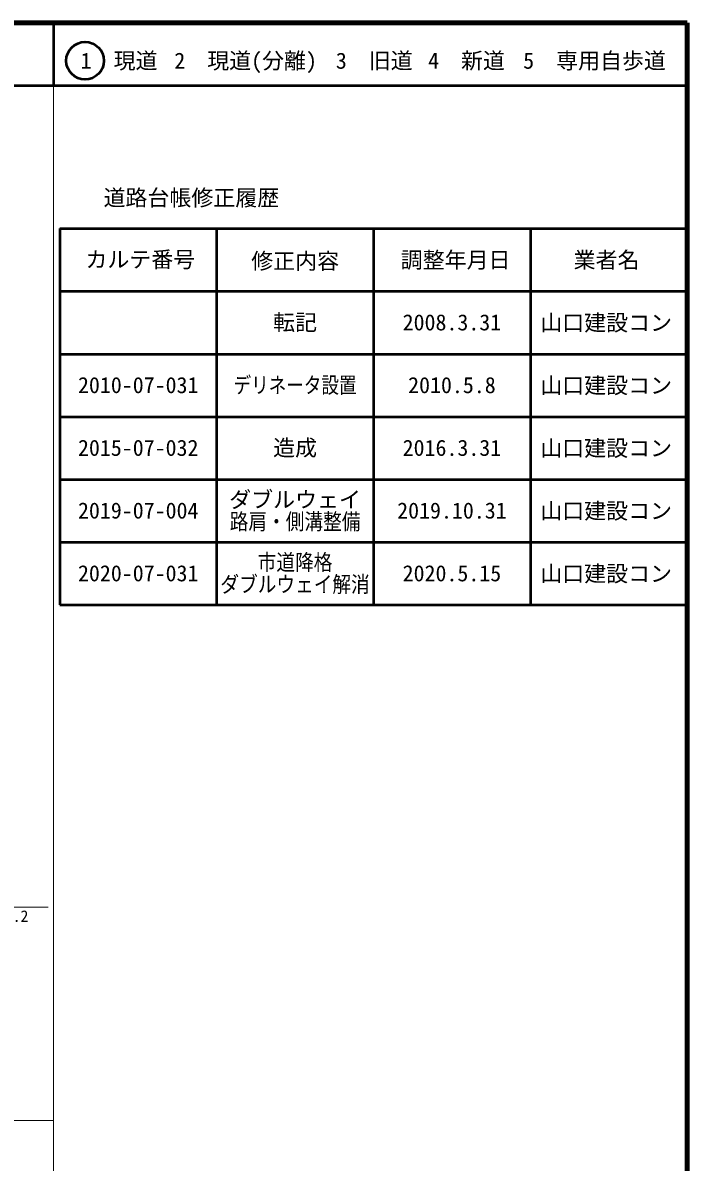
# Model space of a CAD drawing. Units: millimetres on the paper, enlarged 1000 times. Extents: x 40000 to 680000, y 20000 to 380000.
# Drawn here: x 574103 to 680000, y 198357 to 380000 of the extents above; entities that cross this region are included whole.
import ezdxf
from ezdxf.enums import TextEntityAlignment as Align

# ---------------------------------------------------------------- set-up
doc = ezdxf.new("R2010")
doc.units = ezdxf.units.MM
doc.header["$LTSCALE"] = 1000
for name, color, linetype, lineweight in [('M-STR-HTXT', 7, 'Continuous', 13), ('M-TTL', 2, 'Continuous', 140), ('M-TTL-BAND', 7, 'Continuous', 13), ('M-TTL-FRAM', 2, 'Continuous', 50), ('M-TTL-LINE', 7, 'Continuous', 50)]:
    doc.layers.add(name, color=color, linetype=linetype, lineweight=lineweight)
doc.layers.add('M-TTL-TXT', color=7, linetype='Continuous')
doc.styles.add('ＭＳ ゴシック', font='')
doc.styles.get('ＭＳ ゴシック').set_extended_font_data('MS Gothic')

msp = doc.modelspace()

# ---------------------------------------------------------------- linework, layer by layer
at = {"layer": 'M-STR-HTXT'}
msp.add_line((556133, 239038), (578133, 239038), dxfattribs=at)
at = {"layer": 'M-TTL'}
for p, q in [((680000, 380000), (40000, 380000)), ((680000, 20000), (680000, 380000))]:
    msp.add_line(p, q, dxfattribs=at)
at = {"layer": 'M-TTL-BAND'}
for p, q in [((579000, 20000), (579000, 370000)), ((40000, 205000), (579000, 205000))]:
    msp.add_line(p, q, dxfattribs=at)
at = {"layer": 'M-TTL-FRAM'}
for p, q in [((580000, 347197), (580000, 287197)), ((580000, 347197), (680000, 347197)), ((580000, 287197), (680000, 287197))]:
    msp.add_line(p, q, dxfattribs=at)
at = {"layer": 'M-TTL-LINE'}
for p, q in [((579000, 380000), (579000, 370000)), ((40000, 370000), (680000, 370000)), ((605000, 347197), (605000, 287197)), ((630000, 347197), (630000, 287197)), ((655000, 347197), (655000, 287197)), ((580000, 337197), (680000, 337197)), ((580000, 327197), (680000, 327197)), ((580000, 317197), (680000, 317197)), ((580000, 307197), (680000, 307197)), ((580000, 297197), (680000, 297197))]:
    msp.add_line(p, q, dxfattribs=at)
msp.add_circle((584031, 373958), 3000, dxfattribs=at)

# ---------------------------------------------------------------- texts
at = {"layer": 'M-STR-HTXT', "style": 'ＭＳ ゴシック'}
msp.add_text('Φ=300\u3000L=7.2', height=1833, dxfattribs=at).set_placement((567133, 236124), align=Align.BOTTOM_CENTER)
at = {"layer": 'M-TTL-TXT', "style": 'ＭＳ ゴシック'}
for s, p in [('1\u3000現道', (589448, 373958)), ('2\u3000現道(分離)', (609619, 373958)), ('3\u3000旧道', (630121, 373958)), ('4\u3000新道', (644824, 373958)), ('5\u3000専用自歩道', (665228, 373958)), ('道路台帳修正履歴', (600968, 352113)), ('カルテ番号', (592839, 342277)), ('修正内容', (617509, 342023)), ('調整年月日', (643089, 342197)), ('業者名', (667134, 342197)), ('転記', (617500, 332245)), ('2008.3.31', (642500, 332245)), ('山口建設コン', (667077, 332189)), ('2010-07-031', (592500, 322245)), ('2010.5.8', (642500, 322245)), ('山口建設コン', (667077, 322189)), ('2015-07-032', (592500, 312245)), ('造成', (617500, 312245)), ('2016.3.31', (642500, 312245)), ('山口建設コン', (667077, 312189)), ('ダブルウェイ', (617500, 303995)), ('2019-07-004', (592500, 302245)), ('2019.10.31', (642500, 302245)), ('山口建設コン', (667077, 302189)), ('2020-07-031', (592500, 292245)), ('2020.5.15', (642500, 292245)), ('山口建設コン', (667077, 292189))]:
    msp.add_text(s, height=2566, dxfattribs=at).set_placement(p, align=Align.MIDDLE_CENTER)
for s, width, p in [('デリネータ設置', 0.8, (617500, 322245)), ('路肩・側溝整備', 0.85, (617500, 300495)), ('市道降格', 0.85, (617500, 293995)), ('ダブルウェイ解消', 0.85, (617500, 290495))]:
    msp.add_text(s, height=2566, dxfattribs=dict(at, width=width)).set_placement(p, align=Align.MIDDLE_CENTER)

doc.saveas('drawing.dxf')
